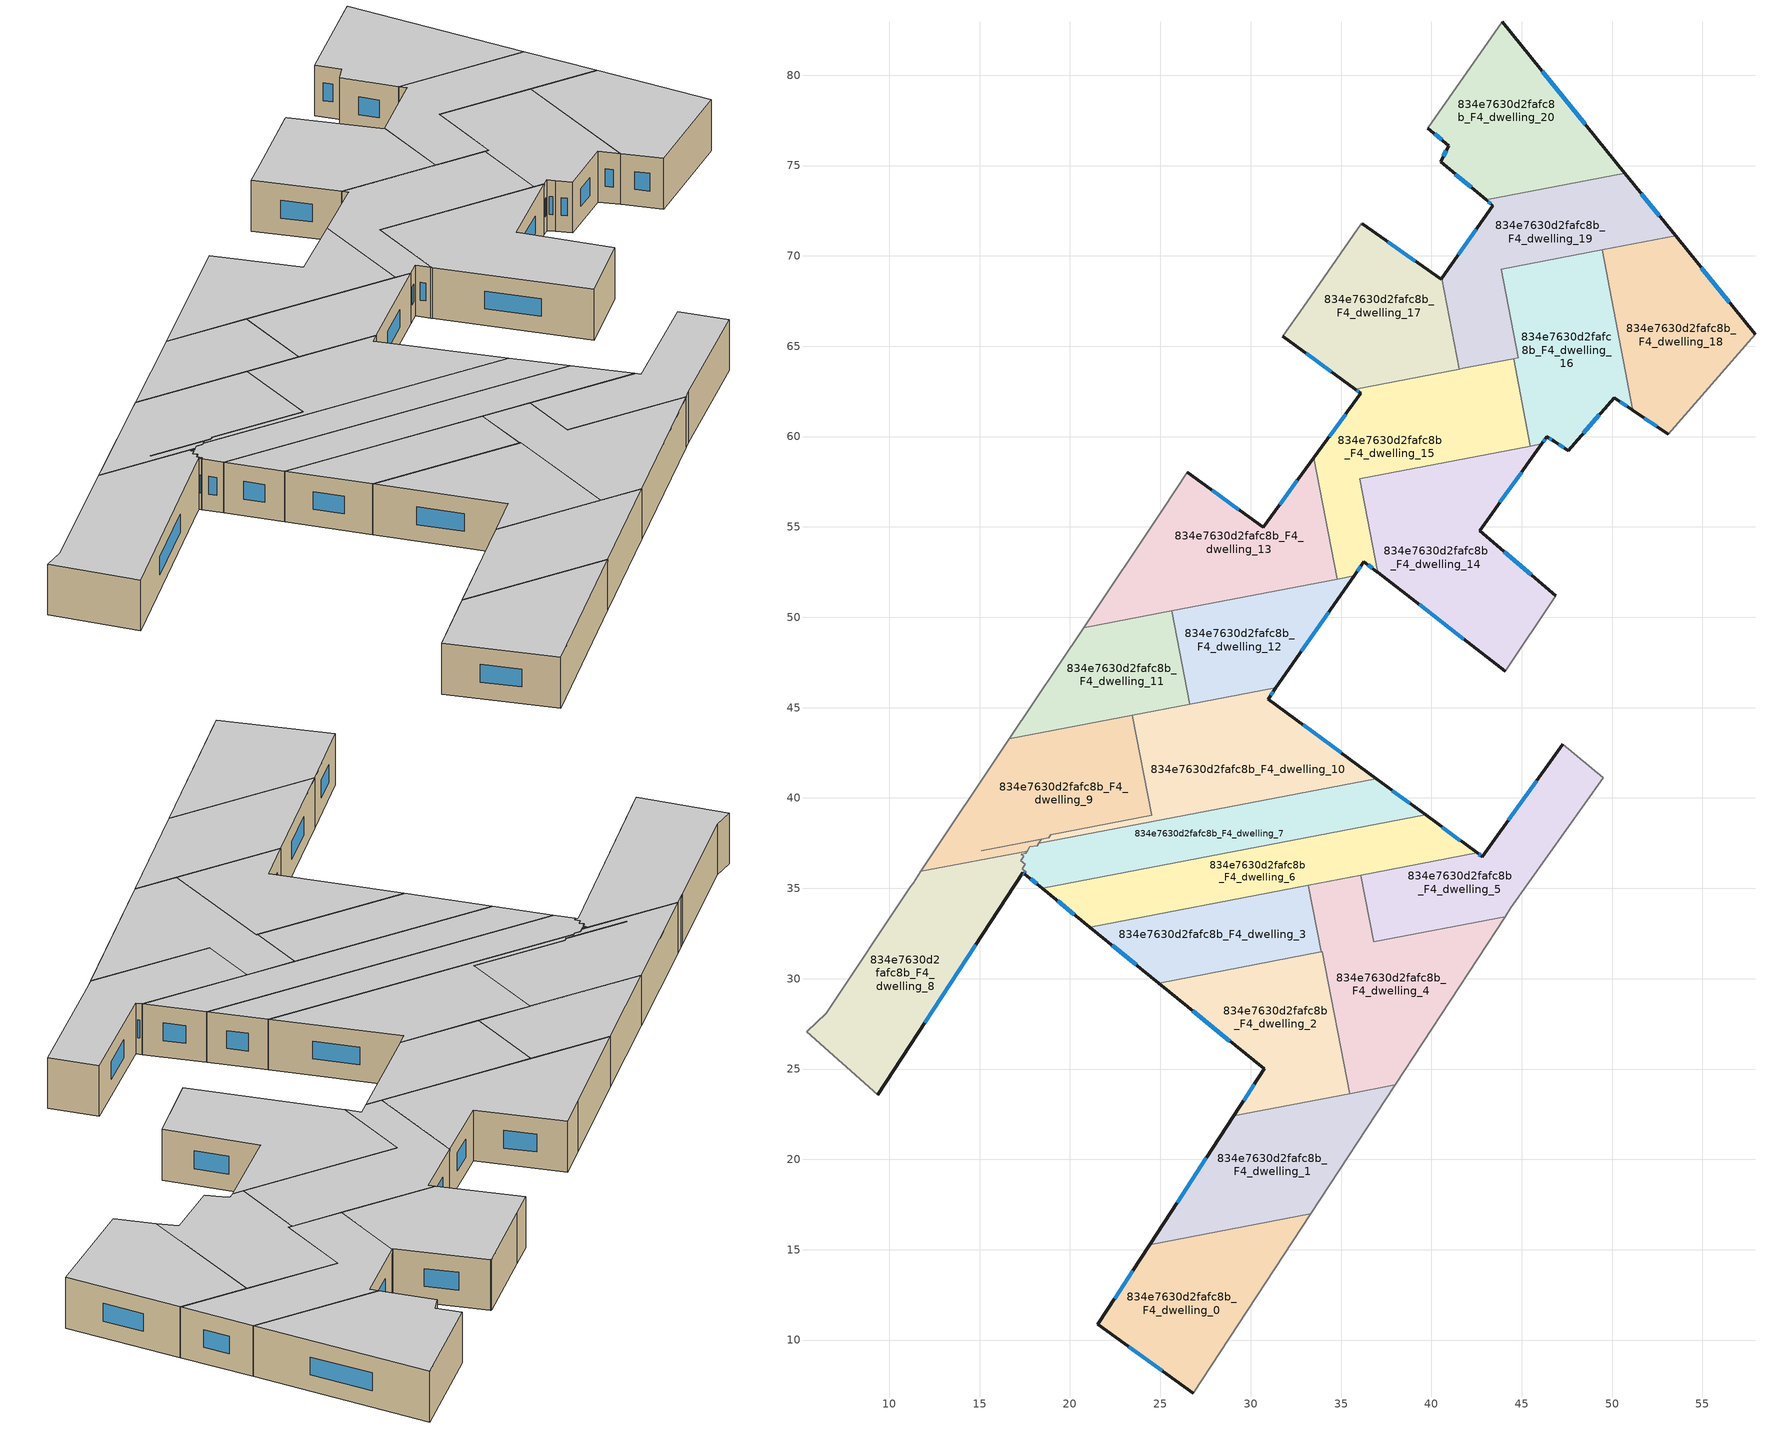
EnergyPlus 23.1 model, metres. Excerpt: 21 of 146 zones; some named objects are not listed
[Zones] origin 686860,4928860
834e7630d2fafc8b_F4_dwelling_0
 floor to 834e7630d2fafc8b_F3_dwelling_0 (EU_floor_Construction): 33.31,16.98 26.82,7.06 21.54,10.86 24.41,15.28 z12
 wall outside (EU_wall_Construction): 24.41,15.28 21.54,10.86 26.82,7.06 z12:15
 wall to 834e7630d2fafc8b_F4_dwelling_1 (EU_wall_Construction): 33.31,16.98 24.41,15.28 z12:15
 wall adiabatic (EU_wall_Construction): 26.82,7.06 33.31,16.98 z12:15
 window (EU_Window_Construction): 23.26,9.63 25.1,8.3 / 23.48,13.84 22.47,12.3 z12.98:14.02
 ceiling to 834e7630d2fafc8b_F5_dwelling_0 (EU_floor_Construction): 26.82,7.06 33.31,16.98 24.41,15.28 21.54,10.86 z15
834e7630d2fafc8b_F4_dwelling_1
 floor to 834e7630d2fafc8b_F3_dwelling_1 (EU_floor_Construction): 37.99,24.13 33.31,16.98 24.41,15.28 29.07,22.42 z12
 wall outside (EU_wall_Construction): 29.07,22.42 24.41,15.28 z12:15
 wall adiabatic (EU_wall_Construction): 33.31,16.98 37.99,24.13 z12:15
 wall to 834e7630d2fafc8b_F4_dwelling_2 (EU_wall_Construction): 35.47,23.65 29.07,22.42 z12:15
 wall to 834e7630d2fafc8b_F4_dwelling_4 (EU_wall_Construction): 37.99,24.13 35.47,23.65 z12:15
 window (EU_Window_Construction): 27.55,20.1 25.93,17.6 z12.98:14.02
 ceiling to 834e7630d2fafc8b_F5_dwelling_1 (EU_floor_Construction): 33.31,16.98 37.99,24.13 29.07,22.42 24.41,15.28 z15
834e7630d2fafc8b_F4_dwelling_10
 floor to 834e7630d2fafc8b_F3_dwelling_10 (EU_floor_Construction): 36.95,41.07 18.26,37.49 18.42,37.72 15.1,37.08 18.83,37.8 18.94,37.97 24.52,39.04 23.46,44.57 31.39,46.09 30.96,45.47 z12
 wall outside (EU_wall_Construction): 36.95,41.07 30.96,45.47 31.39,46.09 z12:15
 wall to 834e7630d2fafc8b_F4_dwelling_9 (EU_wall_Construction): 23.46,44.57 24.52,39.04 18.94,37.97 18.83,37.8 15.1,37.08 18.42,37.72 18.26,37.49 z12:15
 wall to 834e7630d2fafc8b_F4_dwelling_7 (EU_wall_Construction): 18.26,37.49 36.95,41.07 z12:15
 wall to 834e7630d2fafc8b_F4_dwelling_12 (EU_wall_Construction): 31.39,46.09 26.63,45.18 z12:15
 wall to 834e7630d2fafc8b_F4_dwelling_11 (EU_wall_Construction): 26.63,45.18 23.46,44.57 z12:15
 window (EU_Window_Construction): 31.1,45.67 31.25,45.89 / 35,42.5 32.91,44.04 z12.98:14.02
 ceiling to 834e7630d2fafc8b_F5_dwelling_10 (EU_floor_Construction): 36.95,41.07 30.96,45.47 31.39,46.09 23.46,44.57 24.52,39.04 18.94,37.97 18.83,37.8 15.1,37.08 18.42,37.72 18.26,37.49 z15
834e7630d2fafc8b_F4_dwelling_11
 floor to 834e7630d2fafc8b_F3_dwelling_11 (EU_floor_Construction): 25.64,50.37 26.63,45.18 16.65,43.27 20.77,49.43 z12
 wall adiabatic (EU_wall_Construction): 20.77,49.43 16.65,43.27 z12:15
 wall to 834e7630d2fafc8b_F4_dwelling_12 (EU_wall_Construction): 26.63,45.18 25.64,50.37 z12:15
 wall to 834e7630d2fafc8b_F4_dwelling_9 (EU_wall_Construction): 16.65,43.27 23.46,44.57 z12:15
 wall to 834e7630d2fafc8b_F4_dwelling_13 (EU_wall_Construction): 25.64,50.37 20.77,49.43 z12:15
 ceiling to 834e7630d2fafc8b_F5_dwelling_11 (EU_floor_Construction): 26.63,45.18 25.64,50.37 20.77,49.43 16.65,43.27 z15
834e7630d2fafc8b_F4_dwelling_12
 floor to 834e7630d2fafc8b_F3_dwelling_12 (EU_floor_Construction): 35.73,52.3 31.39,46.09 26.63,45.18 25.64,50.37 z12
 wall outside (EU_wall_Construction): 31.39,46.09 35.73,52.3 z12:15
 wall to 834e7630d2fafc8b_F4_dwelling_15 (EU_wall_Construction): 35.73,52.3 34.78,52.12 z12:15
 wall to 834e7630d2fafc8b_F4_dwelling_13 (EU_wall_Construction): 34.79,52.12 25.64,50.37 z12:15
 window (EU_Window_Construction): 32.8,48.11 34.32,50.28 z12.98:14.02
 ceiling to 834e7630d2fafc8b_F5_dwelling_12 (EU_floor_Construction): 31.39,46.09 35.73,52.3 25.64,50.37 26.63,45.18 z15
834e7630d2fafc8b_F4_dwelling_13
 floor to 834e7630d2fafc8b_F3_dwelling_13 (EU_floor_Construction): 33.5,58.83 34.79,52.12 20.77,49.43 25.16,56 26.5,58.02 30.69,54.97 z12
 wall outside (EU_wall_Construction): 33.5,58.83 30.69,54.97 26.5,58.02 z12:15
 wall adiabatic (EU_wall_Construction): 26.5,58.02 25.16,56 20.77,49.43 z12:15
 wall to 834e7630d2fafc8b_F4_dwelling_15 (EU_wall_Construction): 34.79,52.12 33.5,58.83 z12:15
 window (EU_Window_Construction): 29.33,55.96 27.86,57.03 / 32.59,57.57 31.6,56.23 z12.98:14.02
 ceiling to 834e7630d2fafc8b_F5_dwelling_13 (EU_floor_Construction): 34.79,52.12 33.5,58.83 30.69,54.97 26.5,58.02 25.16,56 20.77,49.43 z15
834e7630d2fafc8b_F4_dwelling_14
 floor to 834e7630d2fafc8b_F3_dwelling_14 (EU_floor_Construction): 46.11,59.6 42.68,54.79 46.88,51.18 44.09,47.01 37.02,52.49 36.03,57.67 z12
 wall outside (EU_wall_Construction): 37.02,52.49 44.09,47.01 / 46.88,51.18 42.68,54.79 46.11,59.6 z12:15
 wall adiabatic (EU_wall_Construction): 44.09,47.01 46.88,51.18 z12:15
 wall to 834e7630d2fafc8b_F4_dwelling_15 (EU_wall_Construction): 45.48,59.48 36.03,57.67 37.02,52.49 z12:15
 wall to 834e7630d2fafc8b_F4_dwelling_16 (EU_wall_Construction): 46.11,59.6 45.48,59.48 z12:15
 window (EU_Window_Construction): 39.32,50.71 41.79,48.79 / 43.79,56.35 44.99,58.04 / 45.51,52.36 44.04,53.62 z12.98:14.02
 ceiling to 834e7630d2fafc8b_F5_dwelling_14 (EU_floor_Construction): 44.09,47.01 46.88,51.18 42.68,54.79 46.11,59.6 36.03,57.67 37.02,52.49 z15
834e7630d2fafc8b_F4_dwelling_15
 floor to 834e7630d2fafc8b_F3_dwelling_15 (EU_floor_Construction): 44.55,64.31 45.48,59.48 36.03,57.67 37.02,52.49 36.96,52.53 36.27,53.07 35.73,52.3 34.79,52.12 33.5,58.83 36.1,62.39 35.77,62.63 z12
 wall outside (EU_wall_Construction): 35.73,52.3 36.27,53.07 36.96,52.53 37.02,52.49 / 35.77,62.63 36.1,62.39 33.5,58.83 z12:15
 wall to 834e7630d2fafc8b_F4_dwelling_16 (EU_wall_Construction): 45.48,59.48 44.55,64.31 z12:15
 wall to 834e7630d2fafc8b_F4_dwelling_17 (EU_wall_Construction): 41.53,63.73 35.77,62.63 z12:15
 wall to 834e7630d2fafc8b_F4_dwelling_19 (EU_wall_Construction): 44.55,64.31 41.73,63.77 41.53,63.73 z12:15
 window (EU_Window_Construction): 36.49,52.9 36.74,52.71 / 35.9,52.55 36.09,52.82 / 35.25,61.23 34.35,59.99 / 35.88,62.55 35.99,62.47 z12.98:14.02
 ceiling to 834e7630d2fafc8b_F5_dwelling_15 (EU_floor_Construction): 45.48,59.48 44.55,64.31 35.77,62.63 36.1,62.39 33.5,58.83 34.79,52.12 35.73,52.3 36.27,53.07 36.96,52.53 37.02,52.49 36.03,57.67 z15
834e7630d2fafc8b_F4_dwelling_16
 floor to 834e7630d2fafc8b_F3_dwelling_16 (EU_floor_Construction): 49.45,70.33 51.15,61.46 50.13,62.15 47.58,59.22 46.8,59.73 46.39,59.99 46.11,59.6 45.48,59.48 44.55,64.31 44.8,64.36 43.86,69.26 z12
 wall outside (EU_wall_Construction): 46.11,59.6 46.39,59.99 46.8,59.73 47.58,59.22 50.13,62.15 51.15,61.46 z12:15
 wall to 834e7630d2fafc8b_F4_dwelling_18 (EU_wall_Construction): 51.15,61.46 49.45,70.33 z12:15
 wall to 834e7630d2fafc8b_F4_dwelling_19 (EU_wall_Construction): 49.45,70.33 43.86,69.26 44.8,64.36 44.55,64.31 z12:15
 window (EU_Window_Construction): 50.46,61.93 50.82,61.68 / 48.41,60.17 49.3,61.2 / 47.05,59.56 47.32,59.39 / 46.52,59.91 46.66,59.82 / 46.2,59.73 46.3,59.86 z12.98:14.02
 ceiling to 834e7630d2fafc8b_F5_dwelling_16 (EU_floor_Construction): 51.15,61.46 49.45,70.33 43.86,69.26 44.8,64.36 44.55,64.31 45.48,59.48 46.11,59.6 46.39,59.99 46.8,59.73 47.58,59.22 50.13,62.15 z15
834e7630d2fafc8b_F4_dwelling_17
 floor to 834e7630d2fafc8b_F3_dwelling_17 (EU_floor_Construction): 40.57,68.76 41.53,63.73 35.77,62.63 31.77,65.55 32.9,67.16 36.11,71.77 36.14,71.81 36.18,71.78 40.54,68.71 z12
 wall outside (EU_wall_Construction): 40.57,68.76 40.54,68.71 36.18,71.78 / 31.77,65.55 35.77,62.63 z12:15
 wall adiabatic (EU_wall_Construction): 36.18,71.78 36.14,71.81 36.11,71.77 32.9,67.16 31.77,65.55 z12:15
 wall to 834e7630d2fafc8b_F4_dwelling_19 (EU_wall_Construction): 41.53,63.73 40.57,68.76 z12:15
 window (EU_Window_Construction): 39.12,69.71 37.6,70.78 / 33.07,64.6 34.47,63.58 z12.98:14.02
 ceiling to 834e7630d2fafc8b_F5_dwelling_17 (EU_floor_Construction): 41.53,63.73 40.57,68.76 40.54,68.71 36.18,71.78 36.14,71.81 36.11,71.77 32.9,67.16 31.77,65.55 35.77,62.63 z15
834e7630d2fafc8b_F4_dwelling_18
 floor to 834e7630d2fafc8b_F3_dwelling_18 (EU_floor_Construction): 53.51,71.11 57.91,65.67 53.1,60.13 51.15,61.46 49.45,70.33 z12
 wall outside (EU_wall_Construction): 51.15,61.46 53.1,60.13 / 57.91,65.67 53.51,71.11 z12:15
 wall adiabatic (EU_wall_Construction): 53.1,60.13 57.91,65.67 z12:15
 wall to 834e7630d2fafc8b_F4_dwelling_19 (EU_wall_Construction): 53.51,71.11 49.45,70.33 z12:15
 window (EU_Window_Construction): 51.78,61.03 52.46,60.56 / 56.48,67.44 54.94,69.34 z12.98:14.02
 ceiling to 834e7630d2fafc8b_F5_dwelling_18 (EU_floor_Construction): 53.1,60.13 57.91,65.67 53.51,71.11 49.45,70.33 51.15,61.46 z15
834e7630d2fafc8b_F4_dwelling_19
 floor to 834e7630d2fafc8b_F3_dwelling_19 (EU_floor_Construction): 50.71,74.57 53.51,71.11 43.86,69.26 44.8,64.36 41.73,63.77 41.53,63.73 40.57,68.76 43.41,72.78 43.03,73.1 z12
 wall outside (EU_wall_Construction): 43.03,73.1 43.41,72.78 40.57,68.76 / 53.51,71.11 50.71,74.57 z12:15
 wall to 834e7630d2fafc8b_F4_dwelling_20 (EU_wall_Construction): 50.71,74.57 43.03,73.1 z12:15
 window (EU_Window_Construction): 43.16,72.99 43.29,72.88 / 52.6,72.23 51.62,73.44 / 42.49,71.47 41.49,70.07 z12.98:14.02
 ceiling to 834e7630d2fafc8b_F5_dwelling_19 (EU_floor_Construction): 53.51,71.11 50.71,74.57 43.03,73.1 43.41,72.78 40.57,68.76 41.53,63.73 41.73,63.77 44.8,64.36 43.86,69.26 z15
834e7630d2fafc8b_F4_dwelling_2
 floor to 834e7630d2fafc8b_F3_dwelling_2 (EU_floor_Construction): 33.97,31.5 35.47,23.65 29.07,22.42 30.75,25 24.9,29.76 z12
 wall outside (EU_wall_Construction): 24.9,29.76 30.75,25 29.07,22.42 z12:15
 wall to 834e7630d2fafc8b_F4_dwelling_4 (EU_wall_Construction): 35.47,23.65 33.97,31.5 33.89,31.48 z12:15
 wall to 834e7630d2fafc8b_F4_dwelling_3 (EU_wall_Construction): 33.89,31.48 24.9,29.76 z12:15
 window (EU_Window_Construction): 30.2,24.16 29.61,23.26 / 26.8,28.21 28.85,26.55 z12.98:14.02
 ceiling to 834e7630d2fafc8b_F5_dwelling_2 (EU_floor_Construction): 35.47,23.65 33.97,31.5 24.9,29.76 30.75,25 29.07,22.42 z15
834e7630d2fafc8b_F4_dwelling_20
 floor to 834e7630d2fafc8b_F3_dwelling_20 (EU_floor_Construction): 43.93,82.95 50.71,74.57 43.03,73.1 40.51,75.21 40.96,76.1 39.81,77.06 z12
 wall outside (EU_wall_Construction): 50.71,74.57 43.93,82.95 / 39.81,77.06 40.96,76.1 40.51,75.21 43.03,73.1 z12:15
 wall adiabatic (EU_wall_Construction): 43.93,82.95 39.81,77.06 z12:15
 window (EU_Window_Construction): 48.51,77.29 46.13,80.23 / 41.33,74.52 42.21,73.78 / 40.81,75.81 40.66,75.5 / 40.18,76.75 40.59,76.41 z12.98:14.02
 ceiling to 834e7630d2fafc8b_F5_dwelling_20 (EU_floor_Construction): 50.71,74.57 43.93,82.95 39.81,77.06 40.96,76.1 40.51,75.21 43.03,73.1 z15
834e7630d2fafc8b_F4_dwelling_3
 floor to 834e7630d2fafc8b_F3_dwelling_3 (EU_floor_Construction): 33.19,35.17 33.89,31.48 24.9,29.76 21.1,32.85 z12
 wall outside (EU_wall_Construction): 21.1,32.85 24.9,29.76 z12:15
 wall to 834e7630d2fafc8b_F4_dwelling_4 (EU_wall_Construction): 33.89,31.48 33.19,35.17 z12:15
 wall to 834e7630d2fafc8b_F4_dwelling_6 (EU_wall_Construction): 33.19,35.17 21.1,32.85 z12:15
 window (EU_Window_Construction): 22.34,31.85 23.67,30.77 z12.98:14.02
 ceiling to 834e7630d2fafc8b_F5_dwelling_3 (EU_floor_Construction): 33.89,31.48 33.19,35.17 21.1,32.85 24.9,29.76 z15
834e7630d2fafc8b_F4_dwelling_4
 floor to 834e7630d2fafc8b_F3_dwelling_4 (EU_floor_Construction): 44.08,33.43 37.99,24.13 35.47,23.65 33.97,31.5 33.89,31.48 33.19,35.17 36.09,35.72 36.8,32.04 z12
 wall to 834e7630d2fafc8b_F4_dwelling_5 (EU_wall_Construction): 44.08,33.43 36.8,32.04 36.09,35.72 z12:15
 wall adiabatic (EU_wall_Construction): 37.99,24.13 44.08,33.43 z12:15
 wall to 834e7630d2fafc8b_F4_dwelling_6 (EU_wall_Construction): 36.09,35.72 33.19,35.17 z12:15
 ceiling to 834e7630d2fafc8b_F5_dwelling_4 (EU_floor_Construction): 37.99,24.13 44.08,33.43 36.8,32.04 36.09,35.72 33.19,35.17 33.89,31.48 33.97,31.5 35.47,23.65 z15
834e7630d2fafc8b_F4_dwelling_5
 floor to 834e7630d2fafc8b_F3_dwelling_5 (EU_floor_Construction): 49.5,41.11 44.4,33.91 44.08,33.43 36.8,32.04 36.09,35.72 42.54,36.96 42.82,36.75 47.27,42.96 z12
 wall outside (EU_wall_Construction): 47.27,42.96 42.82,36.75 42.54,36.96 z12:15
 wall adiabatic (EU_wall_Construction): 44.08,33.43 44.4,33.91 49.5,41.11 47.27,42.96 z12:15
 wall to 834e7630d2fafc8b_F4_dwelling_6 (EU_wall_Construction): 42.54,36.96 36.09,35.72 z12:15
 window (EU_Window_Construction): 42.73,36.82 42.63,36.89 / 45.82,40.94 44.27,38.77 z12.98:14.02
 ceiling to 834e7630d2fafc8b_F5_dwelling_5 (EU_floor_Construction): 44.4,33.91 49.5,41.11 47.27,42.96 42.82,36.75 42.54,36.96 36.09,35.72 36.8,32.04 44.08,33.43 z15
834e7630d2fafc8b_F4_dwelling_6
 floor to 834e7630d2fafc8b_F3_dwelling_6 (EU_floor_Construction): 42.54,36.96 21.1,32.85 18.46,35 39.68,39.06 z12
 wall outside (EU_wall_Construction): 42.54,36.96 39.68,39.06 / 18.46,35 21.1,32.85 z12:15
 wall to 834e7630d2fafc8b_F4_dwelling_7 (EU_wall_Construction): 39.68,39.06 18.46,35 z12:15
 window (EU_Window_Construction): 41.61,37.64 40.61,38.38 / 19.32,34.3 20.24,33.55 z12.98:14.02
 ceiling to 834e7630d2fafc8b_F5_dwelling_6 (EU_floor_Construction): 42.54,36.96 39.68,39.06 18.46,35 21.1,32.85 z15
834e7630d2fafc8b_F4_dwelling_7
 floor to 834e7630d2fafc8b_F3_dwelling_7 (EU_floor_Construction): 39.68,39.06 18.46,35 17.51,35.78 17.59,35.9 17.35,36.09 17.52,36.35 17.29,36.54 17.45,36.79 17.32,36.9 17.55,36.94 17.78,37.29 18.19,37.37 18.26,37.49 36.95,41.07 z12
 wall outside (EU_wall_Construction): 39.68,39.06 36.95,41.07 / 17.51,35.78 18.46,35 z12:15
 wall to 834e7630d2fafc8b_F4_dwelling_8 (EU_wall_Construction): 17.63,37.06 17.55,36.94 17.32,36.9 17.45,36.79 17.29,36.54 17.52,36.35 17.35,36.09 17.59,35.9 17.51,35.78 z12:15
 wall to 834e7630d2fafc8b_F4_dwelling_9 (EU_wall_Construction): 18.26,37.49 18.19,37.37 17.78,37.29 17.63,37.06 z12:15
 window (EU_Window_Construction): 38.79,39.71 37.84,40.41 / 17.82,35.52 18.15,35.25 z12.98:14.02
 ceiling to 834e7630d2fafc8b_F5_dwelling_7 (EU_floor_Construction): 39.68,39.06 36.95,41.07 18.26,37.49 18.19,37.37 17.78,37.29 17.55,36.94 17.32,36.9 17.45,36.79 17.29,36.54 17.52,36.35 17.35,36.09 17.59,35.9 17.51,35.78 18.46,35 z15
834e7630d2fafc8b_F4_dwelling_8
 floor to 834e7630d2fafc8b_F3_dwelling_8 (EU_floor_Construction): 17.63,37.06 17.55,36.94 17.32,36.9 17.45,36.79 17.29,36.54 17.52,36.35 17.35,36.09 17.59,35.9 17.51,35.78 17.39,35.87 9.36,23.57 5.42,27.07 6.5,28.08 11.2,35.12 11.32,35.29 11.74,35.93 z12
 wall outside (EU_wall_Construction): 9.36,23.57 17.39,35.87 17.51,35.78 z12:15
 wall adiabatic (EU_wall_Construction): 11.74,35.93 11.32,35.29 11.2,35.12 6.5,28.08 5.42,27.07 9.36,23.57 z12:15
 wall to 834e7630d2fafc8b_F4_dwelling_9 (EU_wall_Construction): 17.63,37.06 11.74,35.93 z12:15
 window (EU_Window_Construction): 17.43,35.84 17.47,35.81 / 11.97,27.57 14.78,31.87 z12.98:14.02
 ceiling to 834e7630d2fafc8b_F5_dwelling_8 (EU_floor_Construction): 9.36,23.57 17.39,35.87 17.51,35.78 17.59,35.9 17.35,36.09 17.52,36.35 17.29,36.54 17.45,36.79 17.32,36.9 17.55,36.94 17.63,37.06 11.74,35.93 11.32,35.29 11.2,35.12 6.5,28.08 5.42,27.07 z15
834e7630d2fafc8b_F4_dwelling_9
 floor to 834e7630d2fafc8b_F3_dwelling_9 (EU_floor_Construction): 23.46,44.57 24.52,39.04 18.94,37.97 18.83,37.8 15.1,37.08 18.42,37.72 18.19,37.37 17.78,37.29 17.63,37.06 11.74,35.93 16.65,43.27 z12
 wall adiabatic (EU_wall_Construction): 16.65,43.27 11.74,35.93 z12:15
 ceiling to 834e7630d2fafc8b_F5_dwelling_9 (EU_floor_Construction): 24.52,39.04 23.46,44.57 16.65,43.27 11.74,35.93 17.63,37.06 17.78,37.29 18.19,37.37 18.42,37.72 15.1,37.08 18.83,37.8 18.94,37.97 z15
[Building]
EU S2 Campaign: North Axis=0; Terrain=City; Solar Distribution=FullExterior
[Site:Location]
Bologna: Latitude=44.5; Longitude=11.25; Time Zone=1; Elevation=37
[SizingPeriod:WeatherFileDays]
AnnualSizingPeriod: Begin Month=1; Begin Day of Month=1; End Month=12; End Day of Month=31; Day of Week for Start Day=Monday; Use Weather File Daylight Saving Period=No; Use Weather File Rain and Snow Indicators=No
[MATERIAL]
EU_InternalMass_Material: Roughness=MediumRough; Thickness=0.1; Conductivity=1; Density=1800; Specific Heat=900; Thermal Absorptance=0.9; Solar Absorptance=0.7; Visible Absorptance=0.7
[MATERIAL:NOMASS] Roughness=MediumRough; Thermal Absorptance=0.9; Solar Absorptance=0.7; Visible Absorptance=0.7
Name | Thermal Resistance
EU_wall_NoMass | 0.905828
EU_floor_NoMass | 0.67114
[WINDOWMATERIAL:SIMPLEGLAZINGSYSTEM]
EU_Window_SimpleGlazing: UFactor=4.52486; Solar Heat Gain Coefficient=0.85; Visible Transmittance=0.85
[CONSTRUCTION]
EU_wall_Construction: EU_wall_NoMass
EU_floor_Construction: EU_floor_NoMass
EU_Window_Construction: EU_Window_SimpleGlazing
EU_InternalMass_Construction: EU_InternalMass_Material
[ZONE] Type=1; Multiplier=1; Ceiling Height=autocalculate; Floor Area=autocalculate; Part of Total Floor Area=Yes
Name | Volume
834e7630d2fafc8b_F4_dwelling_0 | 167.116
834e7630d2fafc8b_F4_dwelling_1 | 167.156
834e7630d2fafc8b_F4_dwelling_10 | 183.51
834e7630d2fafc8b_F4_dwelling_11; 834e7630d2fafc8b_F4_dwelling_12 | 119.741
834e7630d2fafc8b_F4_dwelling_13 | 192.375
834e7630d2fafc8b_F4_dwelling_14 | 222.408
834e7630d2fafc8b_F4_dwelling_15 | 192.385
834e7630d2fafc8b_F4_dwelling_16 | 164.728
834e7630d2fafc8b_F4_dwelling_17 | 163.993
834e7630d2fafc8b_F4_dwelling_18 | 164.744
834e7630d2fafc8b_F4_dwelling_19 | 170.244
834e7630d2fafc8b_F4_dwelling_2 | 154.222
834e7630d2fafc8b_F4_dwelling_20 | 167.125
834e7630d2fafc8b_F4_dwelling_3 | 120.756
834e7630d2fafc8b_F4_dwelling_4 | 187.524
834e7630d2fafc8b_F4_dwelling_5 | 154.05
834e7630d2fafc8b_F4_dwelling_6 | 169.698
834e7630d2fafc8b_F4_dwelling_7 | 156.286
834e7630d2fafc8b_F4_dwelling_8 | 195.521
834e7630d2fafc8b_F4_dwelling_9 | 176.445
[INTERNALMASS] Construction=EU_InternalMass_Construction
Name | Zone or ZoneList | Surface Area
834e7630d2fafc8b_F4_dwelling_0_EU_InternalMass | 834e7630d2fafc8b_F4_dwelling_0 | 55.7056
834e7630d2fafc8b_F4_dwelling_1_EU_InternalMass | 834e7630d2fafc8b_F4_dwelling_1 | 55.7185
834e7630d2fafc8b_F4_dwelling_2_EU_InternalMass | 834e7630d2fafc8b_F4_dwelling_2 | 51.4087
834e7630d2fafc8b_F4_dwelling_3_EU_InternalMass | 834e7630d2fafc8b_F4_dwelling_3 | 40.2547
834e7630d2fafc8b_F4_dwelling_4_EU_InternalMass | 834e7630d2fafc8b_F4_dwelling_4 | 62.5079
834e7630d2fafc8b_F4_dwelling_5_EU_InternalMass | 834e7630d2fafc8b_F4_dwelling_5 | 51.3481
834e7630d2fafc8b_F4_dwelling_6_EU_InternalMass | 834e7630d2fafc8b_F4_dwelling_6 | 56.5643
834e7630d2fafc8b_F4_dwelling_7_EU_InternalMass | 834e7630d2fafc8b_F4_dwelling_7 | 52.0981
834e7630d2fafc8b_F4_dwelling_8_EU_InternalMass | 834e7630d2fafc8b_F4_dwelling_8 | 65.1701
834e7630d2fafc8b_F4_dwelling_9_EU_InternalMass | 834e7630d2fafc8b_F4_dwelling_9 | 58.8126
834e7630d2fafc8b_F4_dwelling_10_EU_InternalMass | 834e7630d2fafc8b_F4_dwelling_10 | 61.172
834e7630d2fafc8b_F4_dwelling_11_EU_InternalMass | 834e7630d2fafc8b_F4_dwelling_11 | 39.9137
834e7630d2fafc8b_F4_dwelling_12_EU_InternalMass | 834e7630d2fafc8b_F4_dwelling_12 | 39.9132
834e7630d2fafc8b_F4_dwelling_13_EU_InternalMass | 834e7630d2fafc8b_F4_dwelling_13 | 64.1222
834e7630d2fafc8b_F4_dwelling_14_EU_InternalMass | 834e7630d2fafc8b_F4_dwelling_14 | 74.1361
834e7630d2fafc8b_F4_dwelling_15_EU_InternalMass | 834e7630d2fafc8b_F4_dwelling_15 | 64.1271
834e7630d2fafc8b_F4_dwelling_16_EU_InternalMass | 834e7630d2fafc8b_F4_dwelling_16 | 54.9099
834e7630d2fafc8b_F4_dwelling_17_EU_InternalMass | 834e7630d2fafc8b_F4_dwelling_17 | 54.6657
834e7630d2fafc8b_F4_dwelling_18_EU_InternalMass | 834e7630d2fafc8b_F4_dwelling_18 | 54.9152
834e7630d2fafc8b_F4_dwelling_19_EU_InternalMass | 834e7630d2fafc8b_F4_dwelling_19 | 56.7516
834e7630d2fafc8b_F4_dwelling_20_EU_InternalMass | 834e7630d2fafc8b_F4_dwelling_20 | 55.7085
[OTHEREQUIPMENT] Fuel Type=Electricity; Design Level Calculation Method=Watts/Area; Power per Zone Floor Area=1; Fraction Latent=0; Fraction Radiant=0; Fraction Lost=0; Carbon Dioxide Generation Rate=0; EndUse Subcategory=EU_Step8_InternalGains
Name | Zone or ZoneList or Space or SpaceList | Schedule
EU_Step8_InternalGain_834e7630d2fafc8b_F4_dwelling_0_f000 | 834e7630d2fafc8b_F4_dwelling_0 | EU_Step8_GainSchedule_834e7630d2fafc8b_F4_dwelling_0_f000
EU_Step8_InternalGain_834e7630d2fafc8b_F4_dwelling_1_f000 | 834e7630d2fafc8b_F4_dwelling_1 | EU_Step8_GainSchedule_834e7630d2fafc8b_F4_dwelling_1_f000
EU_Step8_InternalGain_834e7630d2fafc8b_F4_dwelling_2_f000 | 834e7630d2fafc8b_F4_dwelling_2 | EU_Step8_GainSchedule_834e7630d2fafc8b_F4_dwelling_2_f000
EU_Step8_InternalGain_834e7630d2fafc8b_F4_dwelling_3_f000 | 834e7630d2fafc8b_F4_dwelling_3 | EU_Step8_GainSchedule_834e7630d2fafc8b_F4_dwelling_3_f000
EU_Step8_InternalGain_834e7630d2fafc8b_F4_dwelling_4_f000 | 834e7630d2fafc8b_F4_dwelling_4 | EU_Step8_GainSchedule_834e7630d2fafc8b_F4_dwelling_4_f000
EU_Step8_InternalGain_834e7630d2fafc8b_F4_dwelling_5_f000 | 834e7630d2fafc8b_F4_dwelling_5 | EU_Step8_GainSchedule_834e7630d2fafc8b_F4_dwelling_5_f000
EU_Step8_InternalGain_834e7630d2fafc8b_F4_dwelling_6_f000 | 834e7630d2fafc8b_F4_dwelling_6 | EU_Step8_GainSchedule_834e7630d2fafc8b_F4_dwelling_6_f000
EU_Step8_InternalGain_834e7630d2fafc8b_F4_dwelling_7_f000 | 834e7630d2fafc8b_F4_dwelling_7 | EU_Step8_GainSchedule_834e7630d2fafc8b_F4_dwelling_7_f000
EU_Step8_InternalGain_834e7630d2fafc8b_F4_dwelling_8_f000 | 834e7630d2fafc8b_F4_dwelling_8 | EU_Step8_GainSchedule_834e7630d2fafc8b_F4_dwelling_8_f000
EU_Step8_InternalGain_834e7630d2fafc8b_F4_dwelling_9_f000 | 834e7630d2fafc8b_F4_dwelling_9 | EU_Step8_GainSchedule_834e7630d2fafc8b_F4_dwelling_9_f000
EU_Step8_InternalGain_834e7630d2fafc8b_F4_dwelling_10_f000 | 834e7630d2fafc8b_F4_dwelling_10 | EU_Step8_GainSchedule_834e7630d2fafc8b_F4_dwelling_10_f000
EU_Step8_InternalGain_834e7630d2fafc8b_F4_dwelling_11_f000 | 834e7630d2fafc8b_F4_dwelling_11 | EU_Step8_GainSchedule_834e7630d2fafc8b_F4_dwelling_11_f000
EU_Step8_InternalGain_834e7630d2fafc8b_F4_dwelling_12_f000 | 834e7630d2fafc8b_F4_dwelling_12 | EU_Step8_GainSchedule_834e7630d2fafc8b_F4_dwelling_12_f000
EU_Step8_InternalGain_834e7630d2fafc8b_F4_dwelling_13_f000 | 834e7630d2fafc8b_F4_dwelling_13 | EU_Step8_GainSchedule_834e7630d2fafc8b_F4_dwelling_13_f000
EU_Step8_InternalGain_834e7630d2fafc8b_F4_dwelling_14_f000 | 834e7630d2fafc8b_F4_dwelling_14 | EU_Step8_GainSchedule_834e7630d2fafc8b_F4_dwelling_14_f000
EU_Step8_InternalGain_834e7630d2fafc8b_F4_dwelling_15_f000 | 834e7630d2fafc8b_F4_dwelling_15 | EU_Step8_GainSchedule_834e7630d2fafc8b_F4_dwelling_15_f000
EU_Step8_InternalGain_834e7630d2fafc8b_F4_dwelling_16_f000 | 834e7630d2fafc8b_F4_dwelling_16 | EU_Step8_GainSchedule_834e7630d2fafc8b_F4_dwelling_16_f000
EU_Step8_InternalGain_834e7630d2fafc8b_F4_dwelling_17_f000 | 834e7630d2fafc8b_F4_dwelling_17 | EU_Step8_GainSchedule_834e7630d2fafc8b_F4_dwelling_17_f000
EU_Step8_InternalGain_834e7630d2fafc8b_F4_dwelling_18_f000 | 834e7630d2fafc8b_F4_dwelling_18 | EU_Step8_GainSchedule_834e7630d2fafc8b_F4_dwelling_18_f000
EU_Step8_InternalGain_834e7630d2fafc8b_F4_dwelling_19_f000 | 834e7630d2fafc8b_F4_dwelling_19 | EU_Step8_GainSchedule_834e7630d2fafc8b_F4_dwelling_19_f000
EU_Step8_InternalGain_834e7630d2fafc8b_F4_dwelling_20_f000 | 834e7630d2fafc8b_F4_dwelling_20 | EU_Step8_GainSchedule_834e7630d2fafc8b_F4_dwelling_20_f000
[ZONEVENTILATION:DESIGNFLOWRATE] Schedule=EU_AlwaysOn; Design Flow Rate Calculation Method=AirChanges/Hour; Air Changes per Hour=0.73129; Ventilation Type=Natural; Fan Pressure Rise=0; Fan Total Efficiency=1; Constant Term Coefficient=1; Temperature Term Coefficient=0; Velocity Term Coefficient=0; Velocity Squared Term Coefficient=0; Minimum Indoor Temperature=-100; Maximum Indoor Temperature=100; Delta Temperature=-100; Minimum Outdoor Temperature=-100; Maximum Outdoor Temperature=100; Maximum Wind Speed=40
Name | Zone or ZoneList or Space or SpaceList
EU_ConstantAir_834e7630d2fafc8b_F4_dwelling_0 | 834e7630d2fafc8b_F4_dwelling_0
EU_ConstantAir_834e7630d2fafc8b_F4_dwelling_1 | 834e7630d2fafc8b_F4_dwelling_1
EU_ConstantAir_834e7630d2fafc8b_F4_dwelling_2 | 834e7630d2fafc8b_F4_dwelling_2
EU_ConstantAir_834e7630d2fafc8b_F4_dwelling_3 | 834e7630d2fafc8b_F4_dwelling_3
EU_ConstantAir_834e7630d2fafc8b_F4_dwelling_4 | 834e7630d2fafc8b_F4_dwelling_4
EU_ConstantAir_834e7630d2fafc8b_F4_dwelling_5 | 834e7630d2fafc8b_F4_dwelling_5
EU_ConstantAir_834e7630d2fafc8b_F4_dwelling_6 | 834e7630d2fafc8b_F4_dwelling_6
EU_ConstantAir_834e7630d2fafc8b_F4_dwelling_7 | 834e7630d2fafc8b_F4_dwelling_7
EU_ConstantAir_834e7630d2fafc8b_F4_dwelling_8 | 834e7630d2fafc8b_F4_dwelling_8
EU_ConstantAir_834e7630d2fafc8b_F4_dwelling_9 | 834e7630d2fafc8b_F4_dwelling_9
EU_ConstantAir_834e7630d2fafc8b_F4_dwelling_10 | 834e7630d2fafc8b_F4_dwelling_10
EU_ConstantAir_834e7630d2fafc8b_F4_dwelling_11 | 834e7630d2fafc8b_F4_dwelling_11
EU_ConstantAir_834e7630d2fafc8b_F4_dwelling_12 | 834e7630d2fafc8b_F4_dwelling_12
EU_ConstantAir_834e7630d2fafc8b_F4_dwelling_13 | 834e7630d2fafc8b_F4_dwelling_13
EU_ConstantAir_834e7630d2fafc8b_F4_dwelling_14 | 834e7630d2fafc8b_F4_dwelling_14
EU_ConstantAir_834e7630d2fafc8b_F4_dwelling_15 | 834e7630d2fafc8b_F4_dwelling_15
EU_ConstantAir_834e7630d2fafc8b_F4_dwelling_16 | 834e7630d2fafc8b_F4_dwelling_16
EU_ConstantAir_834e7630d2fafc8b_F4_dwelling_17 | 834e7630d2fafc8b_F4_dwelling_17
EU_ConstantAir_834e7630d2fafc8b_F4_dwelling_18 | 834e7630d2fafc8b_F4_dwelling_18
EU_ConstantAir_834e7630d2fafc8b_F4_dwelling_19 | 834e7630d2fafc8b_F4_dwelling_19
EU_ConstantAir_834e7630d2fafc8b_F4_dwelling_20 | 834e7630d2fafc8b_F4_dwelling_20
[HVACTEMPLATE:ZONE:IDEALLOADSAIRSYSTEM] System Availability Schedule=EU_AlwaysOn; Maximum Heating Supply Air Temperature=50; Minimum Cooling Supply Air Temperature=13; Maximum Heating Supply Air Humidity Ratio=0.0156; Minimum Cooling Supply Air Humidity Ratio=0.0077; Heating Limit=NoLimit; Cooling Limit=NoLimit; Heating Availability Schedule=EU_AlwaysOn; Cooling Availability Schedule=EU_CoolingOff; Dehumidification Control Type=ConstantSensibleHeatRatio; Cooling Sensible Heat Ratio=0.7; Dehumidification Setpoint=60; Humidification Control Type=None; Humidification Setpoint=30; Outdoor Air Method=None; Outdoor Air Flow Rate per Person=0.00944; Outdoor Air Flow Rate per Zone Floor Area=0; Outdoor Air Flow Rate per Zone=0; Demand Controlled Ventilation Type=None; Outdoor Air Economizer Type=NoEconomizer; Heat Recovery Type=None; Sensible Heat Recovery Effectiveness=0.7; Latent Heat Recovery Effectiveness=0.65
Name | Template Thermostat
834e7630d2fafc8b_F4_dwelling_0 | EU_HeatOnly_834e7630d2fafc8b_F4_dwelling_0
834e7630d2fafc8b_F4_dwelling_1 | EU_HeatOnly_834e7630d2fafc8b_F4_dwelling_1
834e7630d2fafc8b_F4_dwelling_2 | EU_HeatOnly_834e7630d2fafc8b_F4_dwelling_2
834e7630d2fafc8b_F4_dwelling_3 | EU_HeatOnly_834e7630d2fafc8b_F4_dwelling_3
834e7630d2fafc8b_F4_dwelling_4 | EU_HeatOnly_834e7630d2fafc8b_F4_dwelling_4
834e7630d2fafc8b_F4_dwelling_5 | EU_HeatOnly_834e7630d2fafc8b_F4_dwelling_5
834e7630d2fafc8b_F4_dwelling_6 | EU_HeatOnly_834e7630d2fafc8b_F4_dwelling_6
834e7630d2fafc8b_F4_dwelling_7 | EU_HeatOnly_834e7630d2fafc8b_F4_dwelling_7
834e7630d2fafc8b_F4_dwelling_8 | EU_HeatOnly_834e7630d2fafc8b_F4_dwelling_8
834e7630d2fafc8b_F4_dwelling_9 | EU_HeatOnly_834e7630d2fafc8b_F4_dwelling_9
834e7630d2fafc8b_F4_dwelling_10 | EU_HeatOnly_834e7630d2fafc8b_F4_dwelling_10
834e7630d2fafc8b_F4_dwelling_11 | EU_HeatOnly_834e7630d2fafc8b_F4_dwelling_11
834e7630d2fafc8b_F4_dwelling_12 | EU_HeatOnly_834e7630d2fafc8b_F4_dwelling_12
834e7630d2fafc8b_F4_dwelling_13 | EU_HeatOnly_834e7630d2fafc8b_F4_dwelling_13
834e7630d2fafc8b_F4_dwelling_14 | EU_HeatOnly_834e7630d2fafc8b_F4_dwelling_14
834e7630d2fafc8b_F4_dwelling_15 | EU_HeatOnly_834e7630d2fafc8b_F4_dwelling_15
834e7630d2fafc8b_F4_dwelling_16 | EU_HeatOnly_834e7630d2fafc8b_F4_dwelling_16
834e7630d2fafc8b_F4_dwelling_17 | EU_HeatOnly_834e7630d2fafc8b_F4_dwelling_17
834e7630d2fafc8b_F4_dwelling_18 | EU_HeatOnly_834e7630d2fafc8b_F4_dwelling_18
834e7630d2fafc8b_F4_dwelling_19 | EU_HeatOnly_834e7630d2fafc8b_F4_dwelling_19
834e7630d2fafc8b_F4_dwelling_20 | EU_HeatOnly_834e7630d2fafc8b_F4_dwelling_20
[SIZING:ZONE] Zone Cooling Design Supply Air Temperature Input Method=SupplyAirTemperature; Zone Cooling Design Supply Air Temperature=13; Zone Heating Design Supply Air Temperature Input Method=SupplyAirTemperature; Zone Heating Design Supply Air Temperature=50; Zone Cooling Design Supply Air Humidity Ratio=0.008; Zone Heating Design Supply Air Humidity Ratio=0.008; Cooling Design Air Flow Method=DesignDay; Cooling Design Air Flow Rate=0; Cooling Minimum Air Flow per Zone Floor Area=0.000762; Cooling Minimum Air Flow=0; Cooling Minimum Air Flow Fraction=0.2; Heating Design Air Flow Method=DesignDay; Heating Design Air Flow Rate=0; Heating Maximum Air Flow per Zone Floor Area=0.002032; Heating Maximum Air Flow=0.141576; Heating Maximum Air Flow Fraction=0.3; Account for Dedicated Outdoor Air System=No; Dedicated Outdoor Air System Control Strategy=NeutralSupplyAir; Dedicated Outdoor Air Low Setpoint Temperature for Design=autosize; Dedicated Outdoor Air High Setpoint Temperature for Design=autosize; Zone Load Sizing Method=Sensible Load Only No Latent Load; Zone Latent Cooling Design Supply Air Humidity Ratio Input Method=HumidityRatioDifference; Zone Cooling Design Supply Air Humidity Ratio Difference=0.005; Zone Latent Heating Design Supply Air Humidity Ratio Input Method=HumidityRatioDifference; Zone Humidification Design Supply Air Humidity Ratio Difference=0.005
834e7630d2fafc8b_F4_dwelling_0; 834e7630d2fafc8b_F4_dwelling_1; 834e7630d2fafc8b_F4_dwelling_2; 834e7630d2fafc8b_F4_dwelling_3; 834e7630d2fafc8b_F4_dwelling_4; 834e7630d2fafc8b_F4_dwelling_5; 834e7630d2fafc8b_F4_dwelling_6; 834e7630d2fafc8b_F4_dwelling_7; 834e7630d2fafc8b_F4_dwelling_8; 834e7630d2fafc8b_F4_dwelling_9; 834e7630d2fafc8b_F4_dwelling_10; 834e7630d2fafc8b_F4_dwelling_11; 834e7630d2fafc8b_F4_dwelling_12; 834e7630d2fafc8b_F4_dwelling_13; 834e7630d2fafc8b_F4_dwelling_14; 834e7630d2fafc8b_F4_dwelling_15; 834e7630d2fafc8b_F4_dwelling_16; 834e7630d2fafc8b_F4_dwelling_17; 834e7630d2fafc8b_F4_dwelling_18; 834e7630d2fafc8b_F4_dwelling_19; 834e7630d2fafc8b_F4_dwelling_20
[SCHEDULE:CONSTANT]
Name | Hourly Value
EU_AlwaysOn | 1
EU_CoolingOff | 0
[SCHEDULE:FILE] Column Number=1; Rows to Skip at Top=0; Number of Hours of Data=8760; Column Separator=Comma; Interpolate to Timestep=No; Minutes per Item=60; Adjust Schedule for Daylight Savings=Yes
Name | File
EU_Step8_GainSchedule_834e7630d2fafc8b_F4_dwelling_0_f000 | ../../schedules/834e7630d2fafc8b/834e7630d2fafc8b_F4_dwelling_0_f000_gain.csv
EU_Step8_GainSchedule_834e7630d2fafc8b_F4_dwelling_1_f000 | ../../schedules/834e7630d2fafc8b/834e7630d2fafc8b_F4_dwelling_1_f000_gain.csv
EU_Step8_GainSchedule_834e7630d2fafc8b_F4_dwelling_2_f000 | ../../schedules/834e7630d2fafc8b/834e7630d2fafc8b_F4_dwelling_2_f000_gain.csv
EU_Step8_GainSchedule_834e7630d2fafc8b_F4_dwelling_3_f000 | ../../schedules/834e7630d2fafc8b/834e7630d2fafc8b_F4_dwelling_3_f000_gain.csv
EU_Step8_GainSchedule_834e7630d2fafc8b_F4_dwelling_4_f000 | ../../schedules/834e7630d2fafc8b/834e7630d2fafc8b_F4_dwelling_4_f000_gain.csv
EU_Step8_GainSchedule_834e7630d2fafc8b_F4_dwelling_5_f000 | ../../schedules/834e7630d2fafc8b/834e7630d2fafc8b_F4_dwelling_5_f000_gain.csv
EU_Step8_GainSchedule_834e7630d2fafc8b_F4_dwelling_6_f000 | ../../schedules/834e7630d2fafc8b/834e7630d2fafc8b_F4_dwelling_6_f000_gain.csv
EU_Step8_GainSchedule_834e7630d2fafc8b_F4_dwelling_7_f000 | ../../schedules/834e7630d2fafc8b/834e7630d2fafc8b_F4_dwelling_7_f000_gain.csv
EU_Step8_GainSchedule_834e7630d2fafc8b_F4_dwelling_8_f000 | ../../schedules/834e7630d2fafc8b/834e7630d2fafc8b_F4_dwelling_8_f000_gain.csv
EU_Step8_GainSchedule_834e7630d2fafc8b_F4_dwelling_9_f000 | ../../schedules/834e7630d2fafc8b/834e7630d2fafc8b_F4_dwelling_9_f000_gain.csv
EU_Step8_GainSchedule_834e7630d2fafc8b_F4_dwelling_10_f000 | ../../schedules/834e7630d2fafc8b/834e7630d2fafc8b_F4_dwelling_10_f000_gain.csv
EU_Step8_GainSchedule_834e7630d2fafc8b_F4_dwelling_11_f000 | ../../schedules/834e7630d2fafc8b/834e7630d2fafc8b_F4_dwelling_11_f000_gain.csv
EU_Step8_GainSchedule_834e7630d2fafc8b_F4_dwelling_12_f000 | ../../schedules/834e7630d2fafc8b/834e7630d2fafc8b_F4_dwelling_12_f000_gain.csv
EU_Step8_GainSchedule_834e7630d2fafc8b_F4_dwelling_13_f000 | ../../schedules/834e7630d2fafc8b/834e7630d2fafc8b_F4_dwelling_13_f000_gain.csv
EU_Step8_GainSchedule_834e7630d2fafc8b_F4_dwelling_14_f000 | ../../schedules/834e7630d2fafc8b/834e7630d2fafc8b_F4_dwelling_14_f000_gain.csv
EU_Step8_GainSchedule_834e7630d2fafc8b_F4_dwelling_15_f000 | ../../schedules/834e7630d2fafc8b/834e7630d2fafc8b_F4_dwelling_15_f000_gain.csv
EU_Step8_GainSchedule_834e7630d2fafc8b_F4_dwelling_16_f000 | ../../schedules/834e7630d2fafc8b/834e7630d2fafc8b_F4_dwelling_16_f000_gain.csv
EU_Step8_GainSchedule_834e7630d2fafc8b_F4_dwelling_17_f000 | ../../schedules/834e7630d2fafc8b/834e7630d2fafc8b_F4_dwelling_17_f000_gain.csv
EU_Step8_GainSchedule_834e7630d2fafc8b_F4_dwelling_18_f000 | ../../schedules/834e7630d2fafc8b/834e7630d2fafc8b_F4_dwelling_18_f000_gain.csv
EU_Step8_GainSchedule_834e7630d2fafc8b_F4_dwelling_19_f000 | ../../schedules/834e7630d2fafc8b/834e7630d2fafc8b_F4_dwelling_19_f000_gain.csv
EU_Step8_GainSchedule_834e7630d2fafc8b_F4_dwelling_20_f000 | ../../schedules/834e7630d2fafc8b/834e7630d2fafc8b_F4_dwelling_20_f000_gain.csv
